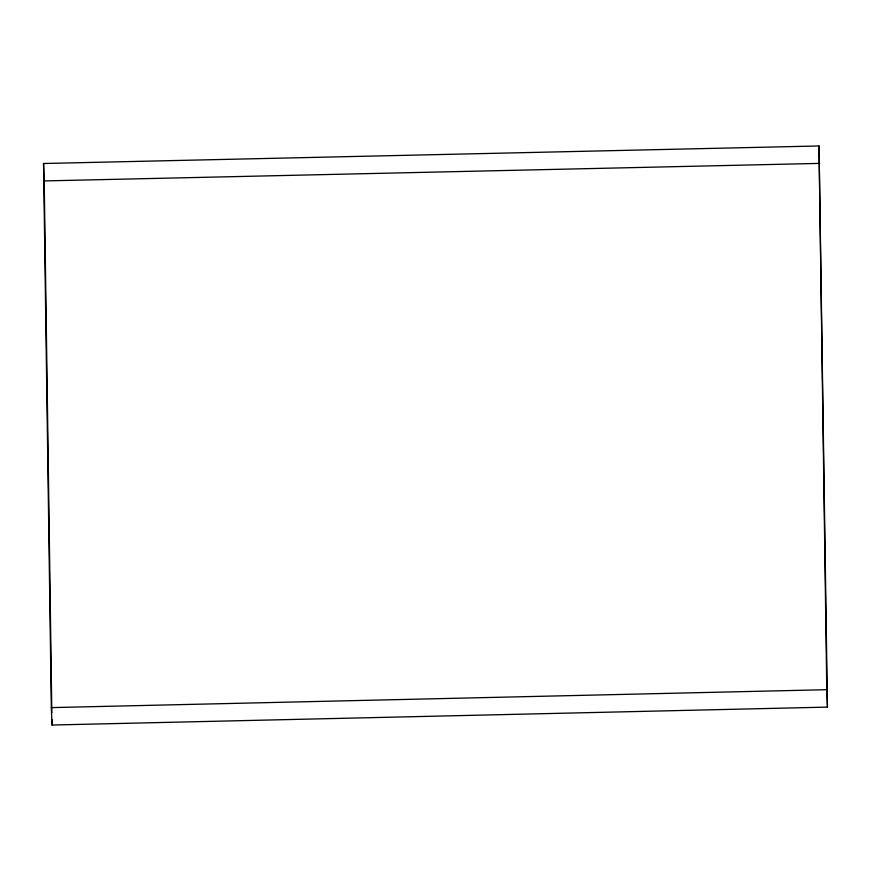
<?xml version="1.0" encoding="UTF-8"?>
<svg xmlns="http://www.w3.org/2000/svg" width="871" height="871" viewBox="0 0 871 871"><rect width="100%" height="100%" fill="white"/><g stroke="black" fill="none" stroke-linecap="round" stroke-linejoin="round"><path stroke-width="1.31" d="M51.324 707.611L826.786 689.69L827.45 707.11L51.999 725.031L51.324 707.611L43.55 163.508L819.012 145.969L827.45 707.11M43.55 163.508L44.214 180.928L819.676 163.389M819.012 145.969L826.786 689.69M44.214 180.928L51.825 712.783M51.922 719.588L51.999 725.031"/></g></svg>
